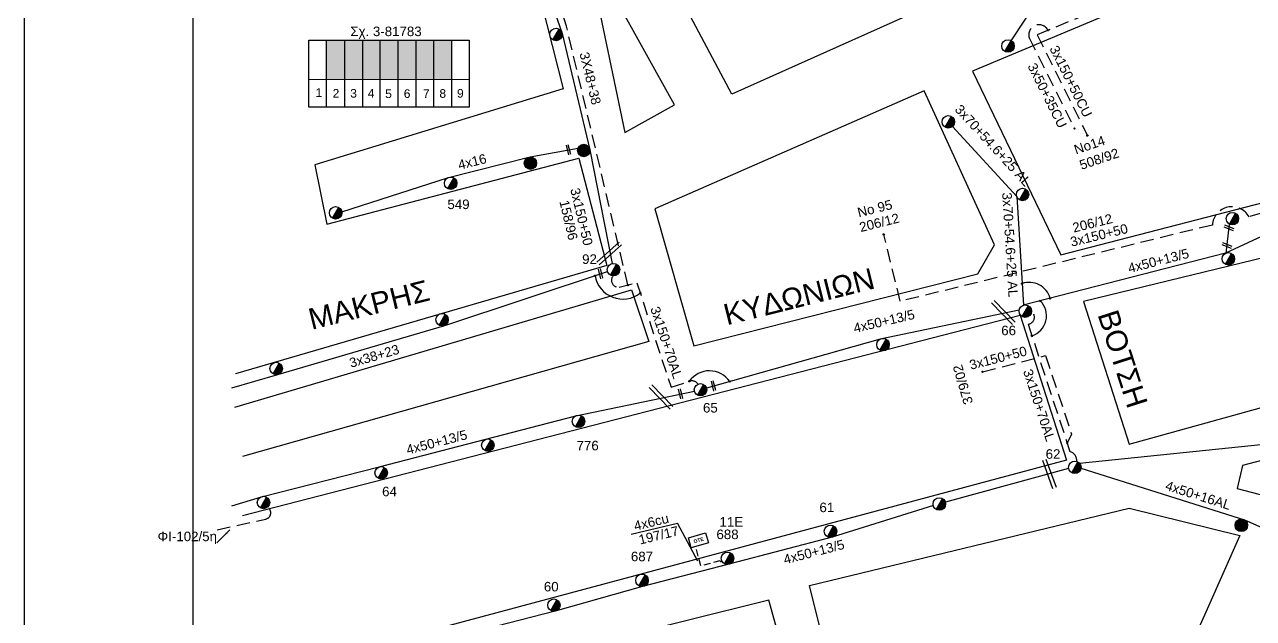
# Model space of a CAD drawing. Header units: millimetres. Extents: x 864 to 3062, y 833 to 2619.
# Drawn here: x 863.7 to 1096.2, y 1213.9 to 1326.2 of the extents above; entities that cross this region are included whole.
import ezdxf
from ezdxf.enums import TextEntityAlignment as Align

# ---------------------------------------------------------------- set-up
doc = ezdxf.new("R2010")
doc.units = ezdxf.units.MM
doc.linetypes.add('DASHED', pattern=[19.05, 12.7, -6.35])
for name, color, linetype, lineweight in [('3x150+50', 7, 'Continuous', 30), ('3x150+50CU', 7, 'Continuous', 30), ('3x150+70AL', 7, 'DASHED', 30), ('3x38+23', 7, 'Continuous', 30), ('3X48+38', 7, 'Continuous', 30), ('3x70+54.6+25 AL', 7, 'SYN_LINE', 30), ('4x16', 7, 'Continuous', 30), ('4x50+13_5', 7, 'Continuous', 30), ('4x50+16AL', 7, 'Continuous', 30), ('text διευθύνσεων', 250, 'Continuous', 30), ('Υπόβαθρο ΔΕΗ', 7, 'Continuous', 30)]:
    doc.layers.add(name, color=color, linetype=linetype, lineweight=lineweight)
for name, color, linetype in [('3x50+35CU', 7, 'Continuous'), ('Pillar OTE', 7, 'Continuous'), ('TEXT ΚΑΛΩΔΙΩΝ', 7, 'Continuous'), ('Άγνωστα', 7, 'Continuous'), ('Επιγραφές - Σχήματα', 7, 'Continuous'), ('Καλώδια ΧΤ   3x150AL+50CU', 7, 'DASHED'), ('Μηχανική τομή', 7, 'Continuous'), ('Στύλος Ξύλινος', 7, 'Continuous'), ('Στύλος Ξύλινος @ 1', 7, 'Continuous'), ('Στύλος ΦΜ', 7, 'Continuous'), ('Στύλος ΦΜ @ 1', 7, 'Continuous'), ('Συνδέσεις', 7, 'Continuous'), ('Τομή', 7, 'Continuous'), ('Υπόγεια καλώδια Παροχών ΧΤ   4x50AL', 7, 'DASHED'), ('Υπόγεια καλώδια Παροχών ΧΤ   4x6', 7, 'DASHED')]:
    doc.layers.add(name, color=color, linetype=linetype)
doc.styles.add('arial', font='arial.ttf')
doc.styles.get("Standard").update_dxf_attribs({"font": 'arial.ttf'})
doc.linetypes.add('SYN_LINE', pattern='A,0.5,-0.0001,["/\\/\\/\\/",Standard,S=0.1,R=0,X=0,Y=-0.05],-0.25', length=0.7501)
doc.dimstyles.new('ISO-25', dxfattribs={"dimtxt": 2.5, "dimasz": 2.5, "dimexe": 1.25, "dimexo": 0.625, "dimtad": 1, "dimtxsty": 'Standard', "dimcen": 2.5, "dimadec": 0, "dimazin": 0, "dimtfac": 1, "dimtmove": 0, "dimatfit": 3, "dimfxl": 1, "dimarcsym": 0})

# ---------------------------------------------------------------- blocks, each defined once
blk = doc.blocks.new('ΥΠΑΡΧΩΝ ΤΣΙΜΕΝΤΕΝΙΟΣ ΣΤΥΛΟΣ')
at = {"layer": 'Στύλος ΦΜ'}
blk.add_hatch(color=7, dxfattribs=at).paths.add_polyline_path([(-1.29, -2.28, 0.574793), (2.62, 0, 0.268822), (1.3, 2.27)])
at = {"layer": 'Στύλος ΦΜ', "color": 7}
blk.add_line((-1.29, -2.28), (1.3, 2.27), dxfattribs=at)
blk.add_circle((0, 0), 2.62, dxfattribs=at)
at = {"layer": 'Στύλος ΦΜ', "flags": 4}
for tag, p in [('ΑΡΙΘΜΟΣ', (-4.68, 8.05)), ('ΤΥΠΟΣ', (-4.91, 3.03))]:
    blk.add_attdef(tag, p, '', height=4, dxfattribs=at)
blk = doc.blocks.new('ΥΠΑΡΧΩΝ ΞΥΛΙΝΟΣ ΣΤΥΛΟΣ')
at = {"layer": 'Στύλος Ξύλινος'}
h = blk.add_hatch(color=7, dxfattribs=at)
h.paths.add_polyline_path([(-2.62, 0, 0.270008), (-1.29, -2.28), (1.3, 2.27, 0.576266)])
h.paths.add_polyline_path([(-1.29, -2.28, 0.574793), (2.62, 0, 0.268822), (1.3, 2.27)])
at = {"layer": 'Στύλος Ξύλινος', "color": 7}
blk.add_line((-1.29, -2.28), (1.3, 2.27), dxfattribs=at)
blk.add_circle((0, 0), 2.62, dxfattribs=at)
at = {"layer": 'Στύλος Ξύλινος', "flags": 4}
for tag, p in [('ΑΡΙΘΜΟΣ', (-4.91, 8.6)), ('ΤΥΠΟΣ', (-4.85, 3.39))]:
    blk.add_attdef(tag, p, '', height=4, dxfattribs=at)
blk = doc.blocks.new('ΤΟΜΗ')
at = {"layer": 'Τομή', "ltscale": 40}
for p, q in [((-5.68, 0), (17.06, 0)), ((-5.68, -2.77), (17.06, -2.77))]:
    blk.add_line(p, q, dxfattribs=at)
blk = doc.blocks.new('_ΣΥΝΔΕΣΗ')
at = {"layer": 'Συνδέσεις', "linetype": 'SYN_LINE', "ltscale": 40}
blk.add_hatch(color=256, dxfattribs=at).paths.add_polyline_path([(0.5, -0.01, 1), (-0.5, -0.01, 1)])
at = {"layer": 'Συνδέσεις'}
blk.add_circle((0, -0.01), 0.5, dxfattribs=at)
blk = doc.blocks.new('ΜΗΧΑΝΙΚΗ ΤΟΜΗ')
at = {"layer": 'Μηχανική τομή', "ltscale": 40}
for p, q in [((-1.89, 0.78), (5.69, 0.78)), ((-1.89, -0.77), (5.69, -0.77))]:
    blk.add_line(p, q, dxfattribs=at)
blk = doc.blocks.new('PILLAR ΟΤΕ')
at = {"layer": 'Pillar OTE', "ltscale": 40}
blk.add_lwpolyline([(-3.31, 2.02), (3.39, 2.02), (3.39, -1.99), (-3.31, -1.99)], close=True, dxfattribs=at)
at = {"layer": 'Pillar OTE', "insert": (-1.81, 0.71), "char_height": 1.3575, "width": 109.961, "attachment_point": 1}
blk.add_mtext('{\\fArial|b1|i0|c161|p34;OTE}', dxfattribs=at)

msp = doc.modelspace()

# ---------------------------------------------------------------- hatches: boundary and pattern name
at = {"layer": 'Καλώδια ΧΤ   3x150AL+50CU', "linetype": 'DASHED', "lineweight": -3, "ltscale": 0.2}
h = msp.add_hatch(color=2, dxfattribs=at)
h.dxf.hatch_style = 1
h.paths.add_polyline_path([(924.29, 1323.25), (920.85, 1323.25), (920.85, 1315.89), (924.29, 1315.89)])
h = msp.add_hatch(color=30, dxfattribs=at)
h.dxf.hatch_style = 1
h.paths.add_polyline_path([(924.29, 1315.89), (927.73, 1315.88), (927.73, 1323.25), (924.29, 1323.25)])
h = msp.add_hatch(color=85, dxfattribs=at)
h.dxf.hatch_style = 1
h.paths.add_polyline_path([(931.02, 1323.25), (927.73, 1323.25), (927.73, 1315.88), (931.02, 1315.88)])
h = msp.add_hatch(color=5, dxfattribs=at)
h.dxf.hatch_style = 1
h.paths.add_polyline_path([(934.32, 1323.25), (931.02, 1323.25), (931.02, 1315.88), (934.32, 1315.88)])
h = msp.add_hatch(color=27, dxfattribs=at)
h.dxf.hatch_style = 1
h.paths.add_polyline_path([(937.71, 1323.24), (934.41, 1323.24), (934.41, 1315.88), (937.71, 1315.87)])
h = msp.add_hatch(color=1, dxfattribs=at)
h.dxf.hatch_style = 1
h.paths.add_polyline_path([(941.11, 1323.24), (937.81, 1323.24), (937.81, 1315.88), (941.1, 1315.87)])
h = msp.add_hatch(color=133, dxfattribs=at)
h.dxf.hatch_style = 1
h.paths.add_polyline_path([(944.44, 1323.24), (941.14, 1323.24), (941.14, 1315.87), (944.44, 1315.87)])

# ---------------------------------------------------------------- linework, layer by layer
at = {"layer": '3x150+50', "color": 85, "linetype": 'DASHED', "lineweight": -3, "ltscale": 0.2}
msp.add_lwpolyline([(977.88, 1276.98), (966.25, 1325.93), (962.53, 1337.6, 0.653975), (960.91, 1343.53, -473.148394)], format="xyb", dxfattribs=at)
at = {"layer": '3x150+50', "color": 6, "linetype": 'DASHED', "lineweight": -3, "ltscale": 0.2}
msp.add_lwpolyline([(1128.05, 1303.48, 0.594086), (1125.75, 1302.35), (1127.71, 1296.91), (1114.67, 1293.2), (1108.98, 1293.76), (1095.42, 1289.88, 0.746086), (1088.47, 1288.32), (1029.42, 1273.9), (1026.28, 1286.56)], format="xyb", dxfattribs=at)
msp.add_lwpolyline([(1044.98, 1260.57), (1056.89, 1263.63), (1061.81, 1248.78), (1060.99, 1247.07)], dxfattribs=at)
at = {"layer": '3x150+50', "color": 173, "linetype": 'DASHED', "lineweight": -3, "ltscale": 0.2}
msp.add_lwpolyline([(900.16, 1230.68), (909.36, 1232.73, 0.693625), (909.67, 1234.94, -0.967804)], format="xyb", dxfattribs=at)
at = {"layer": '3x150+50CU', "color": 85, "linetype": 'DASHED', "lineweight": -3, "ltscale": 0.2}
msp.add_lwpolyline([(1129.6, 1302.72, -0.308262), (1124.9, 1300.99), (1116.01, 1297.84), (1111.66, 1307.95, -0.578453), (1109.56, 1312.71), (1102.85, 1328.21, -1.161101), (1100.85, 1332), (1096.71, 1340.99), (1088.54, 1337.76, 0.796668), (1083.69, 1336.12), (1076.88, 1333.22, 0.856188), (1071.78, 1331.09), (1055.31, 1324.28), (1064.82, 1305.22)], format="xyb", dxfattribs=at)
at = {"layer": '3x150+70AL', "color": 85, "linetype": 'DASHED', "lineweight": -3, "ltscale": 0.2}
msp.add_lwpolyline([(975.05, 1278.71, 0.652148), (976.21, 1276.56), (979.56, 1277.39), (986.04, 1257.66), (989.5, 1258.79, -0.329321), (991.14, 1258.25, -3.768305)], format="xyb", dxfattribs=at)
at = {"layer": '3x150+70AL', "color": 6, "linetype": 'DASHED', "lineweight": -3, "ltscale": 0.2}
msp.add_lwpolyline([(1054.25, 1271.94, -0.70186), (1053.6, 1269.57), (1061.51, 1245.51, -0.336432), (1062.82, 1243.63, 137.939379)], format="xyb", dxfattribs=at)
at = {"layer": '3x38+23', "color": 85, "linetype": 'Continuous', "lineweight": -3, "ltscale": 0.2}
msp.add_lwpolyline([(902.94, 1257.53), (911.61, 1260.05), (943.2, 1269.34), (974.02, 1279.51)], dxfattribs=at)
at = {"layer": '3X48+38', "color": 27, "linetype": 'Continuous', "lineweight": -3, "ltscale": 0.2}
msp.add_lwpolyline([(960.47, 1338.82), (965.45, 1324.51), (970.69, 1302.55), (974.91, 1281.04)], dxfattribs=at)
at = {"layer": '3x50+35CU', "color": 85, "linetype": 'DASHED', "lineweight": -3, "ltscale": 0.2}
msp.add_lwpolyline([(1057.38, 1325.13, 0.911143), (1053.8, 1323.73), (1062.37, 1306.57)], format="xyb", dxfattribs=at)
at = {"layer": '3x70+54.6+25 AL', "color": 6, "linetype": 'SYN_LINE', "lineweight": -3, "ltscale": 15}
msp.add_lwpolyline([(1039.28, 1306.95), (1051.45, 1293.71), (1052.71, 1273.15)], dxfattribs=at)
at = {"layer": '4x16', "color": 173, "linetype": 'SYN_LINE', "lineweight": -3, "ltscale": 15}
msp.add_lwpolyline([(1050.39, 1323.18), (1060.72, 1338.84)], dxfattribs=at)
at = {"layer": '4x16', "color": 27, "linetype": 'Continuous', "lineweight": -3, "ltscale": 0.2}
msp.add_lwpolyline([(923.72, 1290.84), (943.95, 1297.33), (959.39, 1301.19), (968.45, 1302.88)], dxfattribs=at)
at = {"layer": '4x50+13_5', "color": 6, "linetype": 'Continuous', "lineweight": -3, "ltscale": 0.2}
for points in [[(1130.93, 1299.97), (1116.32, 1294.72), (1090.95, 1282.97), (1052.9, 1273.2), (1052.71, 1273.15)], [(1091.08, 1283.03), (1091.69, 1288.5)]]:
    msp.add_lwpolyline(points, dxfattribs=at)
at = {"layer": '4x50+13_5', "color": 85, "linetype": 'Continuous', "lineweight": -3, "ltscale": 0.2}
msp.add_lwpolyline([(1051.92, 1272.25), (1025.62, 1266.75), (992.74, 1257.49)], dxfattribs=at)
at = {"layer": '4x50+13_5', "color": 173, "linetype": 'Continuous', "lineweight": -3, "ltscale": 0.2}
msp.add_lwpolyline([(902.94, 1235.25), (908.51, 1236.95), (930.83, 1242.57), (950.98, 1247.81), (968.05, 1252.27), (990.45, 1256.93)], dxfattribs=at)
at = {"layer": '4x50+13_5', "color": 2, "linetype": 'Continuous', "lineweight": -3, "ltscale": 0.2}
for points in [[(1061.28, 1242.29), (1037.95, 1235.89)], [(1035.68, 1235.27), (1016.53, 1229.27), (997.24, 1224.24), (980.61, 1219.95), (964.11, 1215.29), (946.42, 1210.75), (923.98, 1204.79), (901.77, 1200.01)]]:
    msp.add_lwpolyline(points, dxfattribs=at)
at = {"layer": '4x50+16AL', "color": 5, "linetype": 'Continuous', "lineweight": -3, "ltscale": 0.2}
for points in [[(1063.33, 1243.29), (1100.13, 1247.06), (1117, 1251.64), (1134.07, 1254.72)], [(1063.6, 1242.35), (1094.55, 1232.57), (1120.49, 1221.08)]]:
    msp.add_lwpolyline(points, dxfattribs=at)
at = {"layer": 'Pillar OTE', "lineweight": -3, "ltscale": 40}
for points in [[(917.52, 1310.61), (917.52, 1323.25), (947.85, 1323.25), (947.85, 1310.58), (917.52, 1310.61)], [(920.85, 1310.61), (920.85, 1323.25)], [(924.29, 1310.61), (924.29, 1323.25)], [(927.73, 1310.6), (927.73, 1323.25)], [(931.02, 1310.6), (931.02, 1323.25)], [(934.41, 1310.6), (934.41, 1323.25)], [(937.81, 1310.59), (937.81, 1323.25)], [(941.14, 1310.59), (941.14, 1323.25)], [(944.53, 1310.59), (944.53, 1323.25)], [(917.52, 1315.89), (947.85, 1315.86)]]:
    msp.add_lwpolyline(points, dxfattribs=at)
at = {"layer": 'Επιγραφές - Σχήματα', "lineweight": -3}
msp.add_lwpolyline([(863.7, 1860.67), (3062.46, 1860.7), (3062.47, 841.56), (863.7, 841.54)], close=True, dxfattribs=at)
at = {"layer": 'Υπόβαθρο ΔΕΗ', "lineweight": -3}
for points in [[(895.62, 1848.12), (2896.63, 1848.12), (2896.63, 844.79), (895.62, 844.79)], [(1073.36, 1392.27), (1089.48, 1354.25), (997.51, 1313.06), (984.48, 1337.66)], [(1095.92, 1339.59), (1043.08, 1317.44), (1059.83, 1282.66), (1114.94, 1296.91)], [(975.47, 1331.27), (972.3, 1329.67), (977.27, 1305.79), (986.67, 1311.07)], [(1033.93, 1313.71), (982.98, 1291.36), (990.35, 1265.5), (1044.09, 1279.09), (1047.22, 1284.57)], [(1119.12, 1287.2), (1064.09, 1273.86), (1072.73, 1246.88), (1130.34, 1262.8)], [(1134.3, 1253.39), (1094.2, 1242.85), (1093.18, 1238.47), (1140.96, 1225.99), (1145.03, 1228.64)], [(1087.5, 1215.71), (1084.56, 1209.21), (1083.69, 1207.12), (1082.17, 1205.67), (1080.48, 1204.66), (1079.34, 1204.41), (1072.89, 1205), (1068.14, 1205.08), (1061.16, 1205.1), (1053.16, 1204.22), (1048.51, 1203.5), (1040.81, 1201.7), (1036.12, 1200.69), (1029.61, 1198.61), (1018.55, 1194.85), (1012.24, 1220.13), (1072.74, 1234.79), (1093.65, 1229.59)], [(1004.55, 1217.39), (910.29, 1193.93), (915.53, 1171.81), (938.41, 1134.24), (956.77, 1152.96), (974.53, 1168.06), (986.13, 1176.64), (997.1, 1183.44), (1011.93, 1190.85)]]:
    msp.add_lwpolyline(points, close=True, dxfattribs=at)
for points in [[(959.44, 1338.45), (965.61, 1314.06), (918.65, 1299.7), (920.93, 1288.47), (968.57, 1300.94), (973.9, 1280.65), (903.63, 1260.16), (903.63, 1260.16)], [(903.52, 1253.86), (978.56, 1276.04), (981.82, 1266.28), (904.92, 1244.55)], [(904.92, 1233.38), (1052.09, 1271.26), (1060.86, 1243.86), (908.09, 1202.95), (904.92, 1212.21)]]:
    msp.add_lwpolyline(points, dxfattribs=at)
at = {"layer": 'Υπόβαθρο ΔΕΗ', "lineweight": -3, "ltscale": 0.1}
msp.add_lwpolyline([(978.52, 1229.84), (987.23, 1231.97)], dxfattribs=at)
at = {"layer": 'Υπόβαθρο ΔΕΗ', "lineweight": -3}
for centre, radius, start, end in [((976.93, 1279.67), 5.36, 190.0414, 307.6486), ((1053.82, 1273.4), 4.08, 14.9317, 109.4749), ((1053.13, 1271.16), 3.96, 287.4509, 45.3112), ((993.31, 1256.05), 4.7, 34.8778, 144.2819)]:
    msp.add_arc(centre, radius, start, end, dxfattribs=at)
at = {"layer": 'Υπόγεια καλώδια Παροχών ΧΤ   4x6', "color": 2, "linetype": 'DASHED', "lineweight": -2, "ltscale": 0.1}
msp.add_lwpolyline([(995.7, 1224.74, -0.591777), (995.29, 1224.84), (991.66, 1223.87), (990.67, 1227.58)], format="xyb", dxfattribs=at)

# ---------------------------------------------------------------- block references
at = {"layer": 'Pillar OTE', "xscale": 0.4999999999999999, "yscale": 0.4999999999999999, "zscale": 0.4999999999999999, "rotation": 16.13121356326792}
msp.add_blockref('PILLAR ΟΤΕ', (991.19, 1228.69), dxfattribs=at)
at = {"layer": 'Μηχανική τομή', "lineweight": -3, "zscale": 0.4999999999999997}
for p, xscale, yscale, rotation in [((966.77, 1302.09), 0.2499999999999462, 0.2499999999999462, 104.5679302931103), ((1092.1, 1287.59), 0.2499999999999463, 0.2499999999999463, 159.3092697725657), ((1091.72, 1284.24), 0.2499999999999463, 0.2499999999999463, 159.3092697725657), ((972.84, 1278.66), 0.2499999999999462, 0.2499999999999462, 104.5679302931103), ((994.21, 1257.44), 0.2499999999999462, 0.2499999999999462, 104.5679302931103), ((987.98, 1255.94), 0.2499999999999463, 0.2499999999999463, 104.5679302931103)]:
    msp.add_blockref('ΜΗΧΑΝΙΚΗ ΤΟΜΗ', p, dxfattribs=dict(at, xscale=xscale, yscale=yscale, rotation=rotation))
at = {"layer": 'Στύλος Ξύλινος @ 1', "lineweight": -3, "ltscale": 40, "xscale": 0.4499999999998181, "yscale": 0.4499999999998181, "zscale": 0.4499999999998181}
for p in [(969.52, 1302.41), (959.43, 1300.01), (1093.96, 1231.54)]:
    msp.add_blockref('ΥΠΑΡΧΩΝ ΞΥΛΙΝΟΣ ΣΤΥΛΟΣ', p, dxfattribs=at)
at = {"layer": 'Στύλος ΦΜ @ 1', "lineweight": -3, "ltscale": 40}
for p, xscale, yscale, zscale in [((964.28, 1324.36), 0.4499999999998181, 0.4499999999998181, 0.4499999999998181), ((1049.81, 1322.16), 0.449999999999818, 0.449999999999818, 0.449999999999818), ((1038.51, 1307.84), 0.449999999999818, 0.449999999999818, 0.449999999999818), ((1052.56, 1294.1), 0.449999999999818, 0.449999999999818, 0.449999999999818), ((922.56, 1290.62), 0.449999999999818, 0.449999999999818, 0.449999999999818), ((1092.27, 1289.53), 0.449999999999818, 0.449999999999818, 0.449999999999818), ((1091.51, 1281.93), 0.449999999999818, 0.449999999999818, 0.449999999999818), ((942.71, 1270.41), 0.449999999999818, 0.449999999999818, 0.449999999999818), ((1026.16, 1265.7), 0.449999999999818, 0.449999999999818, 0.449999999999818), ((911.31, 1261.19), 0.449999999999818, 0.449999999999818, 0.449999999999818), ((951.37, 1246.7), 0.449999999999818, 0.449999999999818, 0.449999999999818), ((908.92, 1235.84), 0.449999999999818, 0.449999999999818, 0.449999999999818), ((1036.81, 1235.58), 0.449999999999818, 0.449999999999818, 0.449999999999818)]:
    msp.add_blockref('ΥΠΑΡΧΩΝ ΤΣΙΜΕΝΤΕΝΙΟΣ ΣΤΥΛΟΣ', p, dxfattribs=dict(at, xscale=xscale, yscale=yscale, zscale=zscale))
ref = msp.add_blockref('ΥΠΑΡΧΩΝ ΤΣΙΜΕΝΤΕΝΙΟΣ ΣΤΥΛΟΣ', (944.34, 1296.22), dxfattribs=dict(at, xscale=0.449999999999818, yscale=0.449999999999818, zscale=0.449999999999818))
ref.add_attrib('ΑΡΙΘΜΟΣ', '549', (943.72, 1291.34), dxfattribs={"layer": 'Στύλος ΦΜ', "height": 1.8, "rotation": 360, "flags": 4})
ref = msp.add_blockref('ΥΠΑΡΧΩΝ ΤΣΙΜΕΝΤΕΝΙΟΣ ΣΤΥΛΟΣ', (975.14, 1279.88), dxfattribs=dict(at, xscale=0.449999999999818, yscale=0.449999999999818, zscale=0.449999999999818))
ref.add_attrib('ΑΡΙΘΜΟΣ', '92', (969.21, 1280.97), dxfattribs={"layer": 'Στύλος ΦΜ', "height": 1.8, "rotation": 360, "flags": 4})
ref = msp.add_blockref('ΥΠΑΡΧΩΝ ΤΣΙΜΕΝΤΕΝΙΟΣ ΣΤΥΛΟΣ', (1053.08, 1272.04), dxfattribs=dict(at, xscale=0.4499999999998181, yscale=0.4499999999998181, zscale=0.4499999999998181))
ref.add_attrib('ΤΥΠΟΣ', '66', (1048.52, 1267.49), dxfattribs={"layer": 'Στύλος ΦΜ', "height": 1.8, "rotation": 360, "flags": 4})
ref = msp.add_blockref('ΥΠΑΡΧΩΝ ΤΣΙΜΕΝΤΕΝΙΟΣ ΣΤΥΛΟΣ', (991.6, 1257.17), dxfattribs=dict(at, xscale=0.449999999999818, yscale=0.449999999999818, zscale=0.449999999999818))
ref.add_attrib('ΑΡΙΘΜΟΣ', '65', (992.08, 1252.86), dxfattribs={"layer": 'Στύλος ΦΜ', "height": 1.8, "rotation": 360, "flags": 4})
ref = msp.add_blockref('ΥΠΑΡΧΩΝ ΤΣΙΜΕΝΤΕΝΙΟΣ ΣΤΥΛΟΣ', (968.52, 1251.19), dxfattribs=dict(at, xscale=0.449999999999818, yscale=0.449999999999818, zscale=0.449999999999818))
ref.add_attrib('ΑΡΙΘΜΟΣ', '776', (968.16, 1245.71), dxfattribs={"layer": 'Στύλος ΦΜ', "height": 1.8, "rotation": 360, "flags": 4})
ref = msp.add_blockref('ΥΠΑΡΧΩΝ ΤΣΙΜΕΝΤΕΝΙΟΣ ΣΤΥΛΟΣ', (1062.44, 1242.51), dxfattribs=dict(at, xscale=0.4499999999998181, yscale=0.4499999999998181, zscale=0.4499999999998181))
ref.add_attrib('ΤΥΠΟΣ', '62', (1056.93, 1244.12), dxfattribs={"layer": 'Στύλος ΦΜ', "height": 1.8, "flags": 4})
ref = msp.add_blockref('ΥΠΑΡΧΩΝ ΤΣΙΜΕΝΤΕΝΙΟΣ ΣΤΥΛΟΣ', (931.19, 1241.45), dxfattribs=dict(at, xscale=0.449999999999818, yscale=0.449999999999818, zscale=0.449999999999818))
ref.add_attrib('ΑΡΙΘΜΟΣ', '64', (931.36, 1237.03), dxfattribs={"layer": 'Στύλος ΦΜ', "height": 1.8, "rotation": 360, "flags": 4})
ref = msp.add_blockref('ΥΠΑΡΧΩΝ ΤΣΙΜΕΝΤΕΝΙΟΣ ΣΤΥΛΟΣ', (1016.22, 1230.41), dxfattribs=dict(at, xscale=0.449999999999818, yscale=0.449999999999818, zscale=0.449999999999818))
ref.add_attrib('ΤΥΠΟΣ', '61', (1014.12, 1234.03), dxfattribs={"layer": 'Στύλος ΦΜ', "height": 1.8, "rotation": 360, "flags": 4})
ref = msp.add_blockref('ΥΠΑΡΧΩΝ ΤΣΙΜΕΝΤΕΝΙΟΣ ΣΤΥΛΟΣ', (996.73, 1225.3), dxfattribs=dict(at, xscale=0.449999999999818, yscale=0.449999999999818, zscale=0.449999999999818))
ref.add_attrib('ΤΥΠΟΣ', '11Ε', (995.2, 1231.29), dxfattribs={"layer": 'Στύλος ΦΜ', "height": 1.8, "rotation": 360, "flags": 4})
ref.add_attrib('ΑΡΙΘΜΟΣ', '688', (994.63, 1228.93), dxfattribs={"layer": 'Στύλος ΦΜ', "height": 1.8, "rotation": 360, "flags": 4})
ref = msp.add_blockref('ΥΠΑΡΧΩΝ ΤΣΙΜΕΝΤΕΝΙΟΣ ΣΤΥΛΟΣ', (980.54, 1221.13), dxfattribs=dict(at, xscale=0.449999999999818, yscale=0.449999999999818, zscale=0.449999999999818))
ref.add_attrib('ΑΡΙΘΜΟΣ', '687', (978.44, 1224.75), dxfattribs={"layer": 'Στύλος ΦΜ', "height": 1.8, "rotation": 360, "flags": 4})
ref = msp.add_blockref('ΥΠΑΡΧΩΝ ΤΣΙΜΕΝΤΕΝΙΟΣ ΣΤΥΛΟΣ', (963.87, 1216.45), dxfattribs=dict(at, xscale=0.449999999999818, yscale=0.449999999999818, zscale=0.449999999999818))
ref.add_attrib('ΤΥΠΟΣ', '60', (961.97, 1219.04), dxfattribs={"layer": 'Στύλος ΦΜ', "height": 1.8, "rotation": 360, "flags": 4})
at = {"layer": 'Συνδέσεις', "lineweight": -3, "xscale": 0.25, "yscale": 0.25, "zscale": 0.25}
for p in [(1057.39, 1325.14), (1062.38, 1306.57), (1064.82, 1305.23), (1026.28, 1286.56), (971.65, 1278.73), (977.89, 1276.98), (1052.46, 1277.24), (980.21, 1275.42), (1057.75, 1274.45), (1055.92, 1273.98), (1054.32, 1267.38), (1044.98, 1260.58), (989.5, 1258.79), (997.16, 1258.74), (1061, 1247.08)]:
    msp.add_blockref('_ΣΥΝΔΕΣΗ', p, dxfattribs=at)
at = {"layer": 'Τομή', "lineweight": -3}
for p, xscale, yscale, zscale, rotation in [((975.61, 1283.61), 0.2499999999999996, 0.2499999999999996, 0.2499999999999996, 221.8716683094347), ((1048.19, 1273.05), 0.2499999999999997, 0.2499999999999997, 0.2499999999999997, 313.8895096616357), ((983.4, 1257.05), 0.2499999999999997, 0.2499999999999997, 0.2499999999999997, 313.8895096616357), ((1057.46, 1242.74), 0.2499999999999997, 0.2499999999999997, 0.2499999999999997, 289.6478694081448)]:
    msp.add_blockref('ΤΟΜΗ', p, dxfattribs=dict(at, xscale=xscale, yscale=yscale, zscale=zscale, rotation=rotation))

# ---------------------------------------------------------------- texts
at = {"lineweight": -3, "ltscale": 30, "char_height": 1.63, "width": 11.2573, "attachment_point": 1}
for s, insert in [('1', (918.77, 1314.17)), ('2', (922, 1314.04)), ('3', (925.33, 1314.04)), ('4', (928.64, 1314.04)), ('5', (931.94, 1313.96)), ('6', (935.46, 1313.99)), ('7', (939.09, 1313.99)), ('8', (942.2, 1314.01)), ('9', (945.53, 1314.04))]:
    msp.add_mtext(s, dxfattribs=dict(at, insert=insert))
at = {"layer": 'text διευθύνσεων', "color": 7, "lineweight": -3, "ltscale": 40, "char_height": 4, "width": 94.4586, "attachment_point": 1, "style": 'arial'}
for s, insert, rotation in [('KYΔΩNIΩN', (995.62, 1273.22), 14), ('MAKPHΣ', (917.05, 1272.37), 14), ('BOTΣH', (1070.52, 1272.65), 287.788)]:
    msp.add_mtext(s, dxfattribs=dict(at, insert=insert, rotation=rotation))
at = {"layer": 'TEXT ΚΑΛΩΔΙΩΝ', "linetype": 'Continuous', "lineweight": -3, "ltscale": 0.2}
for s, rotation, p in [('3X48+38', 283.4317, (970.76, 1316.05)), ('3x150+50CU', 296.5154, (1061.71, 1315.49)), ('3x50+35CU', 296.5591, (1057.24, 1312.82)), ('3x70+54.6+25 AL', 312.5879, (1046.98, 1303.37)), ('4x16', 14.0164, (948.41, 1300.3)), ('3x150+50', 283.3639, (969.11, 1289.9)), ('3x70+54.6+25 AL', 273.5151, (1050.2, 1284.58)), ('158/96', 283.3639, (966.66, 1289.25)), ('3x150+50', 13.7256, (1067.03, 1286.41)), ('4x50+13/5', 14.3955, (1078.27, 1281.57)), ('3x150+70AL', 288.1589, (985.16, 1266.09)), ('4x50+13/5', 13.3033, (1026.34, 1270.14)), ('3x38+23', 16.3801, (929.87, 1263.54)), ('3x150+50', 14.4104, (1047.93, 1263.19)), ('3x150+70AL', 288.2023, (1055.7, 1254.24)), ('4x50+13/5', 14.5911, (941.69, 1247.26)), ('4x50+16AL', 342.4559, (1085.79, 1237.22)), ('4x50+13/5', 14.6246, (1013.07, 1226.51))]:
    msp.add_text(s, height=1.8, rotation=rotation, dxfattribs=at).set_placement(p, align=Align.MIDDLE_CENTER)
at = {"layer": 'Άγνωστα', "lineweight": -3, "ltscale": 40, "insert": (925.35, 1325.84), "char_height": 1.8, "width": 27.758, "attachment_point": 1, "style": 'arial'}
msp.add_mtext('Σχ. 3-81783', dxfattribs=at)
at = {"layer": 'Άγνωστα', "lineweight": -3, "ltscale": 40, "char_height": 1.8, "width": 27.758, "attachment_point": 1, "style": 'arial'}
for s, insert, rotation in [('No14', (1062.09, 1303.36), 18.6647), ('508/92', (1063.13, 1300.44), 18.6647), ('No 95', (1021.13, 1291.52), 14), ('206/12', (1021.5, 1288.72), 14), ('206/12', (1061.84, 1288.63), 14), ('379/02', (1041.48, 1254.2), 106.2374)]:
    msp.add_mtext(s, dxfattribs=dict(at, insert=insert, rotation=rotation))
at = {"layer": 'Άγνωστα', "lineweight": -3, "ltscale": 40, "insert": (888.88, 1230.34), "char_height": 1.8, "width": 27.758, "attachment_point": 1, "line_spacing_factor": 3, "style": 'arial'}
msp.add_mtext('ΦI-102/5η', dxfattribs=at)
at = {"layer": 'Υπόγεια καλώδια Παροχών ΧΤ   4x50AL', "color": 7, "ltscale": 0.2, "char_height": 1.8, "attachment_point": 1, "rotation": 13.4859}
for s, insert in [('4x6cu', (978.83, 1232.25)), ('197/17', (979.74, 1229.64))]:
    msp.add_mtext_dynamic_manual_height_columns(s, width=1.8, gutter_width=12.5, heights=[0.118], dxfattribs=dict(at, insert=insert))

# ---------------------------------------------------------------- leaders
at = {"layer": 'Επιγραφές - Σχήματα', "lineweight": -3, "ltscale": 40}
msp.add_leader([(902.54, 1230.66), (900.11, 1228.23)], dimstyle='ISO-25', override={"dimasz": 1, "dimtad": 0}, dxfattribs=at)
at = {"layer": 'Επιγραφές - Σχήματα', "ltscale": 40}
msp.add_leader([(991.08, 1224.78), (987.23, 1231.97)], dimstyle='ISO-25', override={"dimasz": 1, "dimtad": 0}, dxfattribs=at)

doc.saveas('drawing.dxf')
